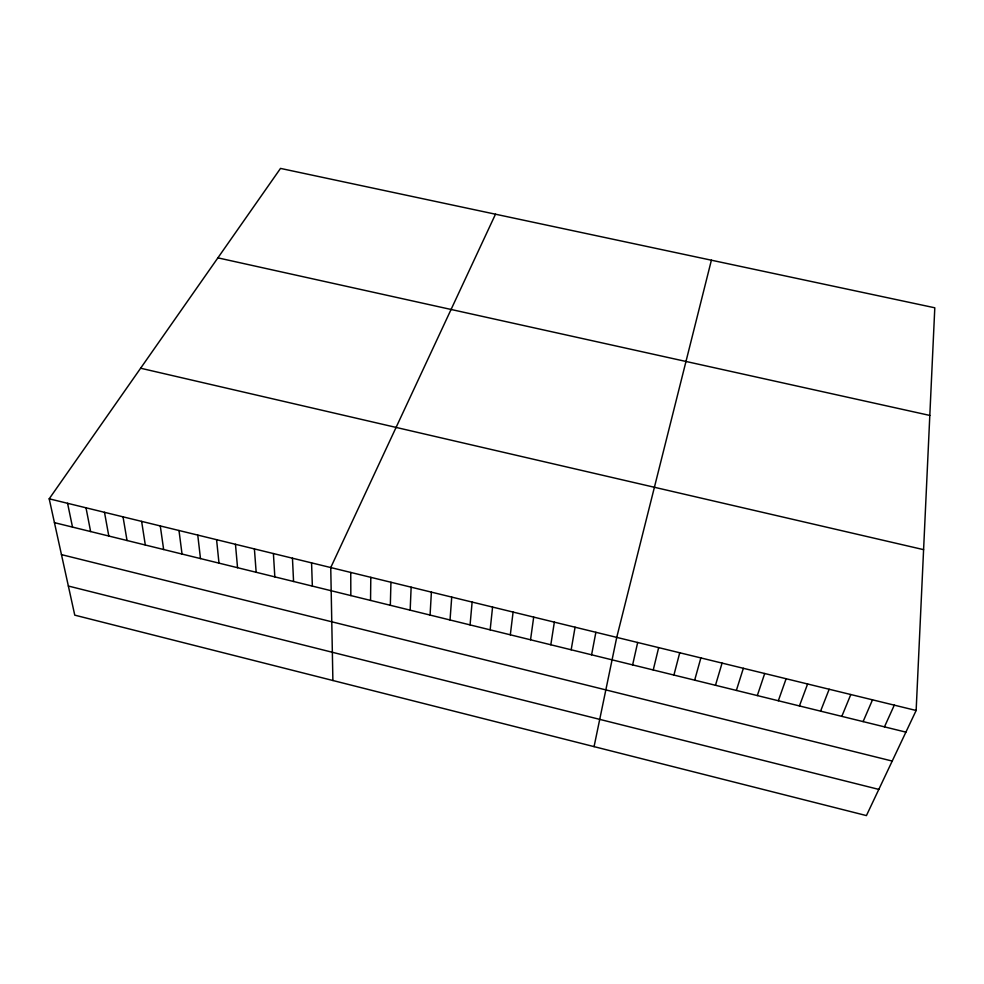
<?xml version="1.0" encoding="UTF-8"?>
<svg xmlns="http://www.w3.org/2000/svg" width="984" height="984" viewBox="0 0 984 984"><rect width="100%" height="100%" fill="white"/><g stroke="black" fill="none" stroke-linecap="round" stroke-linejoin="round"><path stroke-width="1.48" d="M370.55 600.424L370.808 577.337M390.328 605.295L390.943 582.257M410.168 610.166L411.14 587.177M916.141 710.485L934.8 307.795L280.514 168.412L49.2 498.814L74.759 615.148L866.424 815.588L916.141 710.485L49.2 498.814M430.069 615.074L431.398 592.134M450.032 619.981L451.73 597.091M470.069 624.914L472.123 602.073M490.155 629.846L492.578 607.067M510.315 634.815L513.094 612.073M530.536 639.784L533.697 617.103M550.819 644.778L554.349 622.146M571.175 649.784L575.074 627.214M591.593 654.803L595.873 632.294M594.065 746.635L616.734 637.386L711.395 260.194M632.626 664.901L637.669 642.49M653.241 669.969L658.665 647.62M673.917 675.061L679.735 652.761M694.667 680.165L700.866 657.927M715.479 685.282L722.071 663.105M736.364 690.424L743.351 668.296M757.311 695.577L764.703 673.511M778.332 700.743L786.118 678.739M799.426 705.934L807.606 683.991M820.582 711.137L829.168 689.255M841.812 716.364L850.803 694.532M863.103 721.604L872.513 699.833M884.468 726.856L894.296 705.147M495.493 214.204L330.747 567.559L332.887 680.51M217.894 257.857L929.819 415.433M140.626 368.225L923.595 549.65M54.44 522.652L905.907 732.133M61.463 554.619L892.217 761.062M68.363 586.034L878.81 789.402M67.576 503.291L72.508 527.104M86.002 507.793L90.626 531.557M104.489 512.307L108.806 536.034M123.025 516.834L127.034 540.511M141.622 521.372L145.312 545.013M160.281 525.936L163.651 549.527M178.99 530.499L182.04 554.053M197.759 535.087L200.49 558.592M216.578 539.675L218.989 563.143M235.459 544.287L237.55 567.707M254.401 548.912L256.16 572.282M273.404 553.549L274.831 576.882M292.457 558.199L293.564 581.482M311.571 562.873L312.346 586.107M350.747 572.442L350.833 595.578"/></g></svg>
